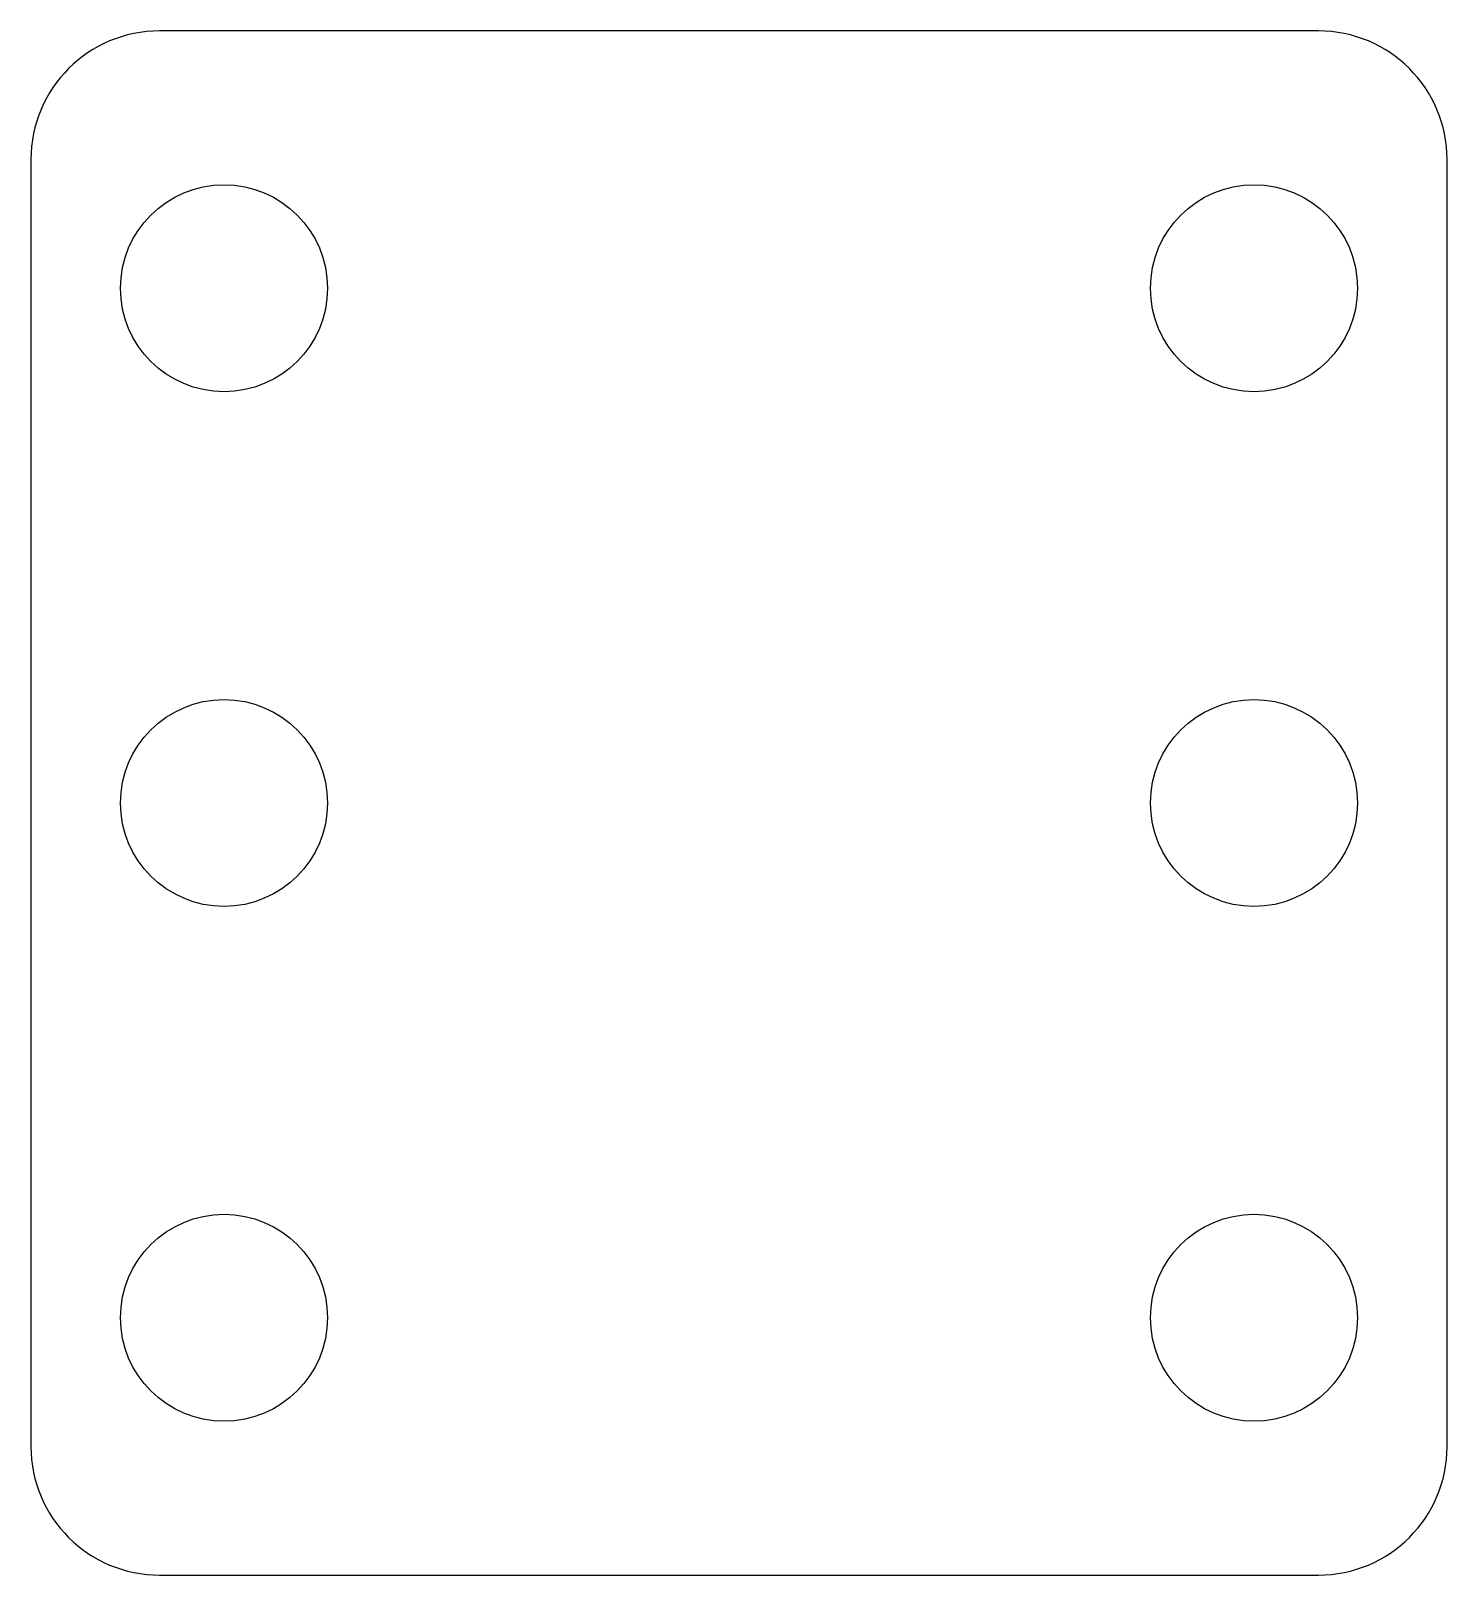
# Model space of a CAD drawing. Extents: x -0.69 to 0.69, y -0.75 to 0.75.
import ezdxf

# ---------------------------------------------------------------- set-up
doc = ezdxf.new("R2010")
doc.units = 0
doc.header["$MEASUREMENT"] = 0
doc.layers.add('MODELSKETCH_VISIBLE', color=7, linetype='CONTINUOUS')

msp = doc.modelspace()

# ---------------------------------------------------------------- linework, layer by layer
at = {"layer": 'MODELSKETCH_VISIBLE'}
for p, q in [((-0.3125, 0.75), (-0.5625, 0.75)), ((0.3125, 0.75), (-0.3125, 0.75)), ((0.5625, 0.75), (0.3125, 0.75)), ((-0.6875, 0.625), (-0.6875, -0.625)), ((0.6875, -0.625), (0.6875, 0.625)), ((-0.5625, -0.75), (-0.3125, -0.75)), ((-0.3125, -0.75), (0.3125, -0.75)), ((0.3125, -0.75), (0.5625, -0.75))]:
    msp.add_line(p, q, dxfattribs=at)
for centre in [(-0.5, 0.5), (0.5, 0.5), (-0.5, 0), (0.5, 0), (-0.5, -0.5), (0.5, -0.5)]:
    msp.add_circle(centre, 0.1005, dxfattribs=at)
for centre, start, end in [((-0.5625, 0.625), 90, 180), ((0.5625, 0.625), 0, 90), ((-0.5625, -0.625), 180, 270), ((0.5625, -0.625), 270, 0)]:
    msp.add_arc(centre, 0.125, start, end, dxfattribs=at)

doc.saveas('drawing.dxf')
